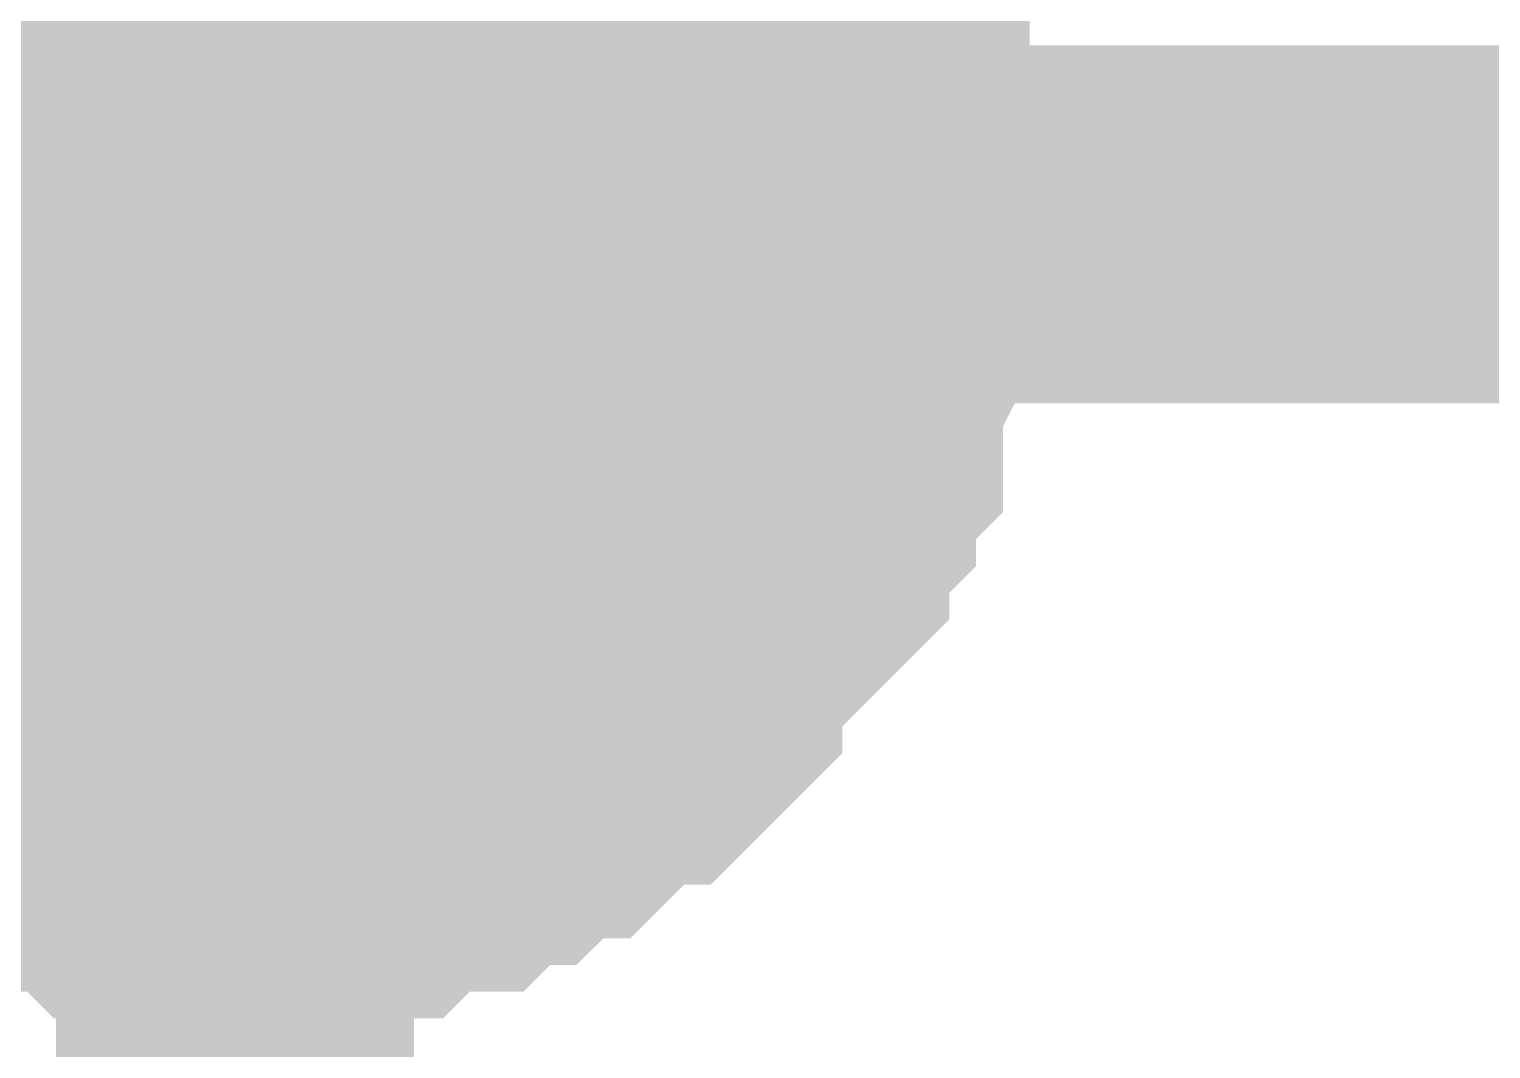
# Model space of a CAD drawing. Header units: inches. Extents: x 0 to 594, y 0 to 420.
# Drawn here: x 482.329 to 483.553, y 134.3 to 135.154 of the extents above; entities that cross this region are included whole.
import ezdxf

# ---------------------------------------------------------------- set-up
doc = ezdxf.new("R2010")
doc.units = ezdxf.units.IN
doc.layers.add('Sheet', color=255, linetype='Continuous')

msp = doc.modelspace()

# ---------------------------------------------------------------- linework, layer by layer
at = {"layer": 'Sheet'}
msp.add_lwpolyline([(482.246, 135, 0.508, 0.508, 1), (482.754, 135, 0.508, 0.508, 1)], format="xyseb", close=True, dxfattribs=at)
for points in [[(482.9274, 135.304, 0.2997, 0.2997, 0), (482.9274, 135.2816, 0.2997, 0.2997, 0), (482.9498, 135.2592, 0.2997, 0.2997, 0), (482.9498, 135.2368, 0.2997, 0.2997, 0), (482.9722, 135.2144, 0.2997, 0.2997, 0), (482.9722, 135.192, 0.2997, 0.2997, 0), (482.9946, 135.1696, 0.2997, 0.2997, 0), (482.9946, 135.1472, 0.2997, 0.2997, 0), (482.9946, 135.1248, 0.2997, 0.2997, 0), (483.017, 135.1024, 0.2997, 0.2997, 0), (483.017, 135.08, 0.2997, 0.2997, 0), (483.017, 135.0352, 0.2997, 0.2997, 0), (483.017, 135.0128, 0.2997, 0.2997, 0), (483.017, 134.9904, 0.2997, 0.2997, 0)], [(482.9274, 135.304, 0.2997, 0.2997, 0), (482.9274, 135.2816, 0.2997, 0.2997, 0), (482.9498, 135.2592, 0.2997, 0.2997, 0), (482.9498, 135.2368, 0.2997, 0.2997, 0), (482.9722, 135.2144, 0.2997, 0.2997, 0), (482.9722, 135.192, 0.2997, 0.2997, 0), (482.9946, 135.1696, 0.2997, 0.2997, 0), (482.9946, 135.1472, 0.2997, 0.2997, 0), (482.9946, 135.1248, 0.2997, 0.2997, 0), (483.017, 135.1024, 0.2997, 0.2997, 0), (483.017, 135.08, 0.2997, 0.2997, 0), (483.017, 135.0352, 0.2997, 0.2997, 0), (483.017, 135.0128, 0.2997, 0.2997, 0), (483.017, 134.9904, 0.2997, 0.2997, 0)], [(482.9274, 135.304, 0.2997, 0.2997, 0), (482.9274, 135.2816, 0.2997, 0.2997, 0), (482.9498, 135.2592, 0.2997, 0.2997, 0), (482.9498, 135.2368, 0.2997, 0.2997, 0), (482.9722, 135.2144, 0.2997, 0.2997, 0), (482.9722, 135.192, 0.2997, 0.2997, 0), (482.9946, 135.1696, 0.2997, 0.2997, 0), (482.9946, 135.1472, 0.2997, 0.2997, 0), (482.9946, 135.1248, 0.2997, 0.2997, 0), (483.017, 135.1024, 0.2997, 0.2997, 0), (483.017, 135.08, 0.2997, 0.2997, 0), (483.017, 135.0352, 0.2997, 0.2997, 0), (483.017, 135.0128, 0.2997, 0.2997, 0), (483.017, 134.9904, 0.2997, 0.2997, 0)], [(482.9274, 135.304, 0.2997, 0.2997, 0), (482.9274, 135.2816, 0.2997, 0.2997, 0), (482.9498, 135.2592, 0.2997, 0.2997, 0), (482.9498, 135.2368, 0.2997, 0.2997, 0), (482.9722, 135.2144, 0.2997, 0.2997, 0), (482.9722, 135.192, 0.2997, 0.2997, 0), (482.9946, 135.1696, 0.2997, 0.2997, 0), (482.9946, 135.1472, 0.2997, 0.2997, 0), (482.9946, 135.1248, 0.2997, 0.2997, 0), (483.017, 135.1024, 0.2997, 0.2997, 0), (483.017, 135.08, 0.2997, 0.2997, 0), (483.017, 135.0352, 0.2997, 0.2997, 0), (483.017, 135.0128, 0.2997, 0.2997, 0), (483.017, 134.9904, 0.2997, 0.2997, 0)], [(482.9274, 135.304, 0.2997, 0.2997, 0), (482.9274, 135.2816, 0.2997, 0.2997, 0), (482.9498, 135.2592, 0.2997, 0.2997, 0), (482.9498, 135.2368, 0.2997, 0.2997, 0), (482.9722, 135.2144, 0.2997, 0.2997, 0), (482.9722, 135.192, 0.2997, 0.2997, 0), (482.9946, 135.1696, 0.2997, 0.2997, 0), (482.9946, 135.1472, 0.2997, 0.2997, 0), (482.9946, 135.1248, 0.2997, 0.2997, 0), (483.017, 135.1024, 0.2997, 0.2997, 0), (483.017, 135.08, 0.2997, 0.2997, 0), (483.017, 135.0352, 0.2997, 0.2997, 0), (483.017, 135.0128, 0.2997, 0.2997, 0), (483.017, 134.9904, 0.2997, 0.2997, 0)], [(482.9722, 135.2144, 0.0991, 0.0991, 0), (482.9722, 135.192, 0.0991, 0.0991, 0), (482.9946, 135.1696, 0.0991, 0.0991, 0), (482.9946, 135.1472, 0.0991, 0.0991, 0), (482.9946, 135.1248, 0.0991, 0.0991, 0), (483.017, 135.1024, 0.0991, 0.0991, 0), (483.017, 135.08, 0.0991, 0.0991, 0), (483.017, 135.0352, 0.0991, 0.0991, 0), (483.017, 135.0128, 0.0991, 0.0991, 0), (483.017, 134.9904, 0.0991, 0.0991, 0)], [(482.9722, 135.2144, 0.0991, 0.0991, 0), (482.9722, 135.192, 0.0991, 0.0991, 0), (482.9946, 135.1696, 0.0991, 0.0991, 0), (482.9946, 135.1472, 0.0991, 0.0991, 0), (482.9946, 135.1248, 0.0991, 0.0991, 0), (483.017, 135.1024, 0.0991, 0.0991, 0), (483.017, 135.08, 0.0991, 0.0991, 0), (483.017, 135.0352, 0.0991, 0.0991, 0), (483.017, 135.0128, 0.0991, 0.0991, 0), (483.017, 134.9904, 0.0991, 0.0991, 0)], [(482.9722, 135.2144, 0.0991, 0.0991, 0), (482.9722, 135.192, 0.0991, 0.0991, 0), (482.9946, 135.1696, 0.0991, 0.0991, 0), (482.9946, 135.1472, 0.0991, 0.0991, 0), (482.9946, 135.1248, 0.0991, 0.0991, 0), (483.017, 135.1024, 0.0991, 0.0991, 0), (483.017, 135.08, 0.0991, 0.0991, 0), (483.017, 135.0352, 0.0991, 0.0991, 0), (483.017, 135.0128, 0.0991, 0.0991, 0), (483.017, 134.9904, 0.0991, 0.0991, 0)], [(482.9722, 135.2144, 0.0991, 0.0991, 0), (482.9722, 135.192, 0.0991, 0.0991, 0), (482.9946, 135.1696, 0.0991, 0.0991, 0), (482.9946, 135.1472, 0.0991, 0.0991, 0), (482.9946, 135.1248, 0.0991, 0.0991, 0), (483.017, 135.1024, 0.0991, 0.0991, 0), (483.017, 135.08, 0.0991, 0.0991, 0), (483.017, 135.0352, 0.0991, 0.0991, 0), (483.017, 135.0128, 0.0991, 0.0991, 0), (483.017, 134.9904, 0.0991, 0.0991, 0)], [(482.9722, 135.2144, 0.0991, 0.0991, 0), (482.9722, 135.192, 0.0991, 0.0991, 0), (482.9946, 135.1696, 0.0991, 0.0991, 0), (482.9946, 135.1472, 0.0991, 0.0991, 0), (482.9946, 135.1248, 0.0991, 0.0991, 0), (483.017, 135.1024, 0.0991, 0.0991, 0), (483.017, 135.08, 0.0991, 0.0991, 0), (483.017, 135.0352, 0.0991, 0.0991, 0), (483.017, 135.0128, 0.0991, 0.0991, 0), (483.017, 134.9904, 0.0991, 0.0991, 0)], [(465.0088, 134.9904, 0.2997, 0.2997, 0), (470.0036, 134.9904, 0.2997, 0.2997, 0), (482.5018, 134.9904, 0.2997, 0.2997, 0), (490.0052, 134.9904, 0.2997, 0.2997, 0)], [(483.017, 134.9904, 0.2997, 0.2997, 0), (483.017, 134.968, 0.2997, 0.2997, 0), (483.017, 134.9456, 0.2997, 0.2997, 0), (483.017, 134.9232, 0.2997, 0.2997, 0), (483.017, 134.9008, 0.2997, 0.2997, 0), (482.9946, 134.856, 0.2997, 0.2997, 0), (482.9946, 134.8336, 0.2997, 0.2997, 0), (482.9946, 134.8112, 0.2997, 0.2997, 0), (482.9722, 134.7888, 0.2997, 0.2997, 0), (482.9722, 134.7664, 0.2997, 0.2997, 0), (482.9498, 134.744, 0.2997, 0.2997, 0), (482.9498, 134.7216, 0.2997, 0.2997, 0), (482.9274, 134.6992, 0.2997, 0.2997, 0), (482.9274, 134.6992, 0.2997, 0.2997, 0), (482.905, 134.6768, 0.2997, 0.2997, 0), (482.8826, 134.6544, 0.2997, 0.2997, 0), (482.8602, 134.632, 0.2997, 0.2997, 0), (482.8602, 134.6096, 0.2997, 0.2997, 0), (482.8378, 134.5872, 0.2997, 0.2997, 0), (482.8154, 134.5872, 0.2997, 0.2997, 0), (482.793, 134.5648, 0.2997, 0.2997, 0), (482.7706, 134.5424, 0.2997, 0.2997, 0), (482.7482, 134.5424, 0.2997, 0.2997, 0), (482.7258, 134.5201, 0.2997, 0.2997, 0), (482.7034, 134.5201, 0.2997, 0.2997, 0), (482.681, 134.4977, 0.2997, 0.2997, 0), (482.6586, 134.4977, 0.2997, 0.2997, 0), (482.6362, 134.4977, 0.2997, 0.2997, 0), (482.6138, 134.4753, 0.2997, 0.2997, 0), (482.5914, 134.4753, 0.2997, 0.2997, 0), (482.5466, 134.4753, 0.2997, 0.2997, 0), (482.5242, 134.4753, 0.2997, 0.2997, 0), (482.5018, 134.4753, 0.2997, 0.2997, 0)], [(482.5018, 130.8916, 0.2997, 0.2997, 0), (482.5018, 134.9904, 0.2997, 0.2997, 0)], [(483.017, 134.9904, 0.2997, 0.2997, 0), (483.017, 134.968, 0.2997, 0.2997, 0), (483.017, 134.9456, 0.2997, 0.2997, 0), (483.017, 134.9232, 0.2997, 0.2997, 0), (483.017, 134.9008, 0.2997, 0.2997, 0), (482.9946, 134.856, 0.2997, 0.2997, 0), (482.9946, 134.8336, 0.2997, 0.2997, 0), (482.9946, 134.8112, 0.2997, 0.2997, 0), (482.9722, 134.7888, 0.2997, 0.2997, 0), (482.9722, 134.7664, 0.2997, 0.2997, 0), (482.9498, 134.744, 0.2997, 0.2997, 0), (482.9498, 134.7216, 0.2997, 0.2997, 0), (482.9274, 134.6992, 0.2997, 0.2997, 0), (482.9274, 134.6992, 0.2997, 0.2997, 0), (482.905, 134.6768, 0.2997, 0.2997, 0), (482.8826, 134.6544, 0.2997, 0.2997, 0), (482.8602, 134.632, 0.2997, 0.2997, 0), (482.8602, 134.6096, 0.2997, 0.2997, 0), (482.8378, 134.5872, 0.2997, 0.2997, 0), (482.8154, 134.5872, 0.2997, 0.2997, 0), (482.793, 134.5648, 0.2997, 0.2997, 0), (482.7706, 134.5424, 0.2997, 0.2997, 0), (482.7482, 134.5424, 0.2997, 0.2997, 0), (482.7258, 134.5201, 0.2997, 0.2997, 0), (482.7034, 134.5201, 0.2997, 0.2997, 0), (482.681, 134.4977, 0.2997, 0.2997, 0), (482.6586, 134.4977, 0.2997, 0.2997, 0), (482.6362, 134.4977, 0.2997, 0.2997, 0), (482.6138, 134.4753, 0.2997, 0.2997, 0), (482.5914, 134.4753, 0.2997, 0.2997, 0), (482.5466, 134.4753, 0.2997, 0.2997, 0), (482.5242, 134.4753, 0.2997, 0.2997, 0), (482.5018, 134.4753, 0.2997, 0.2997, 0)], [(483.017, 134.9904, 0.2997, 0.2997, 0), (483.017, 134.968, 0.2997, 0.2997, 0), (483.017, 134.9456, 0.2997, 0.2997, 0), (483.017, 134.9232, 0.2997, 0.2997, 0), (483.017, 134.9008, 0.2997, 0.2997, 0), (482.9946, 134.856, 0.2997, 0.2997, 0), (482.9946, 134.8336, 0.2997, 0.2997, 0), (482.9946, 134.8112, 0.2997, 0.2997, 0), (482.9722, 134.7888, 0.2997, 0.2997, 0), (482.9722, 134.7664, 0.2997, 0.2997, 0), (482.9498, 134.744, 0.2997, 0.2997, 0), (482.9498, 134.7216, 0.2997, 0.2997, 0), (482.9274, 134.6992, 0.2997, 0.2997, 0), (482.9274, 134.6992, 0.2997, 0.2997, 0), (482.905, 134.6768, 0.2997, 0.2997, 0), (482.8826, 134.6544, 0.2997, 0.2997, 0), (482.8602, 134.632, 0.2997, 0.2997, 0), (482.8602, 134.6096, 0.2997, 0.2997, 0), (482.8378, 134.5872, 0.2997, 0.2997, 0), (482.8154, 134.5872, 0.2997, 0.2997, 0), (482.793, 134.5648, 0.2997, 0.2997, 0), (482.7706, 134.5424, 0.2997, 0.2997, 0), (482.7482, 134.5424, 0.2997, 0.2997, 0), (482.7258, 134.5201, 0.2997, 0.2997, 0), (482.7034, 134.5201, 0.2997, 0.2997, 0), (482.681, 134.4977, 0.2997, 0.2997, 0), (482.6586, 134.4977, 0.2997, 0.2997, 0), (482.6362, 134.4977, 0.2997, 0.2997, 0), (482.6138, 134.4753, 0.2997, 0.2997, 0), (482.5914, 134.4753, 0.2997, 0.2997, 0), (482.5466, 134.4753, 0.2997, 0.2997, 0), (482.5242, 134.4753, 0.2997, 0.2997, 0), (482.5018, 134.4753, 0.2997, 0.2997, 0)], [(483.017, 134.9904, 0.2997, 0.2997, 0), (483.017, 134.968, 0.2997, 0.2997, 0), (483.017, 134.9456, 0.2997, 0.2997, 0), (483.017, 134.9232, 0.2997, 0.2997, 0), (483.017, 134.9008, 0.2997, 0.2997, 0), (482.9946, 134.856, 0.2997, 0.2997, 0), (482.9946, 134.8336, 0.2997, 0.2997, 0), (482.9946, 134.8112, 0.2997, 0.2997, 0), (482.9722, 134.7888, 0.2997, 0.2997, 0), (482.9722, 134.7664, 0.2997, 0.2997, 0), (482.9498, 134.744, 0.2997, 0.2997, 0), (482.9498, 134.7216, 0.2997, 0.2997, 0), (482.9274, 134.6992, 0.2997, 0.2997, 0), (482.9274, 134.6992, 0.2997, 0.2997, 0), (482.905, 134.6768, 0.2997, 0.2997, 0), (482.8826, 134.6544, 0.2997, 0.2997, 0), (482.8602, 134.632, 0.2997, 0.2997, 0), (482.8602, 134.6096, 0.2997, 0.2997, 0), (482.8378, 134.5872, 0.2997, 0.2997, 0), (482.8154, 134.5872, 0.2997, 0.2997, 0), (482.793, 134.5648, 0.2997, 0.2997, 0), (482.7706, 134.5424, 0.2997, 0.2997, 0), (482.7482, 134.5424, 0.2997, 0.2997, 0), (482.7258, 134.5201, 0.2997, 0.2997, 0), (482.7034, 134.5201, 0.2997, 0.2997, 0), (482.681, 134.4977, 0.2997, 0.2997, 0), (482.6586, 134.4977, 0.2997, 0.2997, 0), (482.6362, 134.4977, 0.2997, 0.2997, 0), (482.6138, 134.4753, 0.2997, 0.2997, 0), (482.5914, 134.4753, 0.2997, 0.2997, 0), (482.5466, 134.4753, 0.2997, 0.2997, 0), (482.5242, 134.4753, 0.2997, 0.2997, 0), (482.5018, 134.4753, 0.2997, 0.2997, 0)], [(483.017, 134.9904, 0.2997, 0.2997, 0), (483.017, 134.968, 0.2997, 0.2997, 0), (483.017, 134.9456, 0.2997, 0.2997, 0), (483.017, 134.9232, 0.2997, 0.2997, 0), (483.017, 134.9008, 0.2997, 0.2997, 0), (482.9946, 134.856, 0.2997, 0.2997, 0), (482.9946, 134.8336, 0.2997, 0.2997, 0), (482.9946, 134.8112, 0.2997, 0.2997, 0), (482.9722, 134.7888, 0.2997, 0.2997, 0), (482.9722, 134.7664, 0.2997, 0.2997, 0), (482.9498, 134.744, 0.2997, 0.2997, 0), (482.9498, 134.7216, 0.2997, 0.2997, 0), (482.9274, 134.6992, 0.2997, 0.2997, 0), (482.9274, 134.6992, 0.2997, 0.2997, 0), (482.905, 134.6768, 0.2997, 0.2997, 0), (482.8826, 134.6544, 0.2997, 0.2997, 0), (482.8602, 134.632, 0.2997, 0.2997, 0), (482.8602, 134.6096, 0.2997, 0.2997, 0), (482.8378, 134.5872, 0.2997, 0.2997, 0), (482.8154, 134.5872, 0.2997, 0.2997, 0), (482.793, 134.5648, 0.2997, 0.2997, 0), (482.7706, 134.5424, 0.2997, 0.2997, 0), (482.7482, 134.5424, 0.2997, 0.2997, 0), (482.7258, 134.5201, 0.2997, 0.2997, 0), (482.7034, 134.5201, 0.2997, 0.2997, 0), (482.681, 134.4977, 0.2997, 0.2997, 0), (482.6586, 134.4977, 0.2997, 0.2997, 0), (482.6362, 134.4977, 0.2997, 0.2997, 0), (482.6138, 134.4753, 0.2997, 0.2997, 0), (482.5914, 134.4753, 0.2997, 0.2997, 0), (482.5466, 134.4753, 0.2997, 0.2997, 0), (482.5242, 134.4753, 0.2997, 0.2997, 0), (482.5018, 134.4753, 0.2997, 0.2997, 0)], [(483.017, 134.9904, 0.2997, 0.2997, 0), (483.017, 134.9904, 0.2997, 0.2997, 0), (483.017, 134.9904, 0.2997, 0.2997, 0), (483.017, 134.9904, 0.2997, 0.2997, 0), (483.017, 134.9904, 0.2997, 0.2997, 0), (483.017, 134.9904, 0.2997, 0.2997, 0), (483.017, 134.9904, 0.2997, 0.2997, 0), (483.017, 134.9904, 0.2997, 0.2997, 0), (483.017, 134.9904, 0.2997, 0.2997, 0), (483.017, 134.9904, 0.2997, 0.2997, 0), (483.017, 134.9904, 0.2997, 0.2997, 0), (483.017, 134.9904, 0.2997, 0.2997, 0), (483.017, 134.9904, 0.2997, 0.2997, 0), (483.017, 134.9904, 0.2997, 0.2997, 0), (483.017, 134.9904, 0.2997, 0.2997, 0), (483.017, 134.9904, 0.2997, 0.2997, 0), (483.017, 134.9904, 0.2997, 0.2997, 0), (483.017, 134.9904, 0.2997, 0.2997, 0), (483.017, 134.9904, 0.2997, 0.2997, 0), (483.017, 134.9904, 0.2997, 0.2997, 0), (483.017, 134.9904, 0.2997, 0.2997, 0), (483.017, 134.9904, 0.2997, 0.2997, 0), (483.017, 134.9904, 0.2997, 0.2997, 0), (483.017, 134.9904, 0.2997, 0.2997, 0), (483.017, 134.9904, 0.2997, 0.2997, 0), (483.017, 134.9904, 0.2997, 0.2997, 0), (483.017, 134.9904, 0.2997, 0.2997, 0), (483.017, 134.9904, 0.2997, 0.2997, 0), (483.017, 134.9904, 0.2997, 0.2997, 0), (483.017, 134.9904, 0.2997, 0.2997, 0), (483.017, 134.9904, 0.2997, 0.2997, 0), (483.017, 134.9904, 0.2997, 0.2997, 0), (483.017, 134.9904, 0.2997, 0.2997, 0)], [(483.017, 134.9904, 0.2997, 0.2997, 0), (483.017, 134.9904, 0.2997, 0.2997, 0)], [(483.017, 134.9904, 0.2997, 0.2997, 0), (483.017, 134.9904, 0.2997, 0.2997, 0), (483.017, 134.9904, 0.2997, 0.2997, 0), (483.017, 134.9904, 0.2997, 0.2997, 0), (483.017, 134.9904, 0.2997, 0.2997, 0), (483.017, 134.9904, 0.2997, 0.2997, 0), (483.017, 134.9904, 0.2997, 0.2997, 0), (483.017, 134.9904, 0.2997, 0.2997, 0), (483.017, 134.9904, 0.2997, 0.2997, 0), (483.017, 134.9904, 0.2997, 0.2997, 0), (483.017, 134.9904, 0.2997, 0.2997, 0), (483.017, 134.9904, 0.2997, 0.2997, 0), (483.017, 134.9904, 0.2997, 0.2997, 0), (483.017, 134.9904, 0.2997, 0.2997, 0), (483.017, 134.9904, 0.2997, 0.2997, 0), (483.017, 134.9904, 0.2997, 0.2997, 0), (483.017, 134.9904, 0.2997, 0.2997, 0), (483.017, 134.9904, 0.2997, 0.2997, 0), (483.017, 134.9904, 0.2997, 0.2997, 0), (483.017, 134.9904, 0.2997, 0.2997, 0), (483.017, 134.9904, 0.2997, 0.2997, 0), (483.017, 134.9904, 0.2997, 0.2997, 0), (483.017, 134.9904, 0.2997, 0.2997, 0), (483.017, 134.9904, 0.2997, 0.2997, 0), (483.017, 134.9904, 0.2997, 0.2997, 0), (483.017, 134.9904, 0.2997, 0.2997, 0), (483.017, 134.9904, 0.2997, 0.2997, 0), (483.017, 134.9904, 0.2997, 0.2997, 0), (483.017, 134.9904, 0.2997, 0.2997, 0), (483.017, 134.9904, 0.2997, 0.2997, 0), (483.017, 134.9904, 0.2997, 0.2997, 0), (483.017, 134.9904, 0.2997, 0.2997, 0), (483.017, 134.9904, 0.2997, 0.2997, 0)], [(483.017, 134.9904, 0.2997, 0.2997, 0), (483.017, 134.9904, 0.2997, 0.2997, 0)], [(483.017, 134.9904, 0.2997, 0.2997, 0), (483.017, 134.9904, 0.2997, 0.2997, 0), (483.017, 134.9904, 0.2997, 0.2997, 0), (483.017, 134.9904, 0.2997, 0.2997, 0), (483.017, 134.9904, 0.2997, 0.2997, 0), (483.017, 134.9904, 0.2997, 0.2997, 0), (483.017, 134.9904, 0.2997, 0.2997, 0), (483.017, 134.9904, 0.2997, 0.2997, 0), (483.017, 134.9904, 0.2997, 0.2997, 0), (483.017, 134.9904, 0.2997, 0.2997, 0), (483.017, 134.9904, 0.2997, 0.2997, 0), (483.017, 134.9904, 0.2997, 0.2997, 0), (483.017, 134.9904, 0.2997, 0.2997, 0), (483.017, 134.9904, 0.2997, 0.2997, 0), (483.017, 134.9904, 0.2997, 0.2997, 0), (483.017, 134.9904, 0.2997, 0.2997, 0), (483.017, 134.9904, 0.2997, 0.2997, 0), (483.017, 134.9904, 0.2997, 0.2997, 0), (483.017, 134.9904, 0.2997, 0.2997, 0), (483.017, 134.9904, 0.2997, 0.2997, 0), (483.017, 134.9904, 0.2997, 0.2997, 0), (483.017, 134.9904, 0.2997, 0.2997, 0), (483.017, 134.9904, 0.2997, 0.2997, 0), (483.017, 134.9904, 0.2997, 0.2997, 0), (483.017, 134.9904, 0.2997, 0.2997, 0), (483.017, 134.9904, 0.2997, 0.2997, 0), (483.017, 134.9904, 0.2997, 0.2997, 0), (483.017, 134.9904, 0.2997, 0.2997, 0), (483.017, 134.9904, 0.2997, 0.2997, 0), (483.017, 134.9904, 0.2997, 0.2997, 0), (483.017, 134.9904, 0.2997, 0.2997, 0), (483.017, 134.9904, 0.2997, 0.2997, 0), (483.017, 134.9904, 0.2997, 0.2997, 0)], [(483.017, 134.9904, 0.2997, 0.2997, 0), (483.017, 134.9904, 0.2997, 0.2997, 0)], [(483.017, 134.9904, 0.2997, 0.2997, 0), (483.017, 134.9904, 0.2997, 0.2997, 0), (483.017, 134.9904, 0.2997, 0.2997, 0), (483.017, 134.9904, 0.2997, 0.2997, 0), (483.017, 134.9904, 0.2997, 0.2997, 0), (483.017, 134.9904, 0.2997, 0.2997, 0), (483.017, 134.9904, 0.2997, 0.2997, 0), (483.017, 134.9904, 0.2997, 0.2997, 0), (483.017, 134.9904, 0.2997, 0.2997, 0), (483.017, 134.9904, 0.2997, 0.2997, 0), (483.017, 134.9904, 0.2997, 0.2997, 0), (483.017, 134.9904, 0.2997, 0.2997, 0), (483.017, 134.9904, 0.2997, 0.2997, 0), (483.017, 134.9904, 0.2997, 0.2997, 0), (483.017, 134.9904, 0.2997, 0.2997, 0), (483.017, 134.9904, 0.2997, 0.2997, 0), (483.017, 134.9904, 0.2997, 0.2997, 0), (483.017, 134.9904, 0.2997, 0.2997, 0), (483.017, 134.9904, 0.2997, 0.2997, 0), (483.017, 134.9904, 0.2997, 0.2997, 0), (483.017, 134.9904, 0.2997, 0.2997, 0), (483.017, 134.9904, 0.2997, 0.2997, 0), (483.017, 134.9904, 0.2997, 0.2997, 0), (483.017, 134.9904, 0.2997, 0.2997, 0), (483.017, 134.9904, 0.2997, 0.2997, 0), (483.017, 134.9904, 0.2997, 0.2997, 0), (483.017, 134.9904, 0.2997, 0.2997, 0), (483.017, 134.9904, 0.2997, 0.2997, 0), (483.017, 134.9904, 0.2997, 0.2997, 0), (483.017, 134.9904, 0.2997, 0.2997, 0), (483.017, 134.9904, 0.2997, 0.2997, 0), (483.017, 134.9904, 0.2997, 0.2997, 0), (483.017, 134.9904, 0.2997, 0.2997, 0)], [(483.017, 134.9904, 0.2997, 0.2997, 0), (483.017, 134.9904, 0.2997, 0.2997, 0)], [(483.017, 134.9904, 0.2997, 0.2997, 0), (483.017, 134.9904, 0.2997, 0.2997, 0), (483.017, 134.9904, 0.2997, 0.2997, 0), (483.017, 134.9904, 0.2997, 0.2997, 0), (483.017, 134.9904, 0.2997, 0.2997, 0), (483.017, 134.9904, 0.2997, 0.2997, 0), (483.017, 134.9904, 0.2997, 0.2997, 0), (483.017, 134.9904, 0.2997, 0.2997, 0), (483.017, 134.9904, 0.2997, 0.2997, 0), (483.017, 134.9904, 0.2997, 0.2997, 0), (483.017, 134.9904, 0.2997, 0.2997, 0), (483.017, 134.9904, 0.2997, 0.2997, 0), (483.017, 134.9904, 0.2997, 0.2997, 0), (483.017, 134.9904, 0.2997, 0.2997, 0), (483.017, 134.9904, 0.2997, 0.2997, 0), (483.017, 134.9904, 0.2997, 0.2997, 0), (483.017, 134.9904, 0.2997, 0.2997, 0), (483.017, 134.9904, 0.2997, 0.2997, 0), (483.017, 134.9904, 0.2997, 0.2997, 0), (483.017, 134.9904, 0.2997, 0.2997, 0), (483.017, 134.9904, 0.2997, 0.2997, 0), (483.017, 134.9904, 0.2997, 0.2997, 0), (483.017, 134.9904, 0.2997, 0.2997, 0), (483.017, 134.9904, 0.2997, 0.2997, 0), (483.017, 134.9904, 0.2997, 0.2997, 0), (483.017, 134.9904, 0.2997, 0.2997, 0), (483.017, 134.9904, 0.2997, 0.2997, 0), (483.017, 134.9904, 0.2997, 0.2997, 0), (483.017, 134.9904, 0.2997, 0.2997, 0), (483.017, 134.9904, 0.2997, 0.2997, 0), (483.017, 134.9904, 0.2997, 0.2997, 0), (483.017, 134.9904, 0.2997, 0.2997, 0), (483.017, 134.9904, 0.2997, 0.2997, 0)], [(483.017, 134.9904, 0.2997, 0.2997, 0), (483.017, 134.9904, 0.2997, 0.2997, 0)], [(483.017, 134.9904, 0.0991, 0.0991, 0), (483.017, 134.968, 0.0991, 0.0991, 0), (483.017, 134.9456, 0.0991, 0.0991, 0), (483.017, 134.9232, 0.0991, 0.0991, 0), (483.017, 134.9008, 0.0991, 0.0991, 0), (482.9946, 134.856, 0.0991, 0.0991, 0), (482.9946, 134.8336, 0.0991, 0.0991, 0), (482.9946, 134.8112, 0.0991, 0.0991, 0), (482.9722, 134.7888, 0.0991, 0.0991, 0), (482.9722, 134.7664, 0.0991, 0.0991, 0), (482.9498, 134.744, 0.0991, 0.0991, 0), (482.9498, 134.7216, 0.0991, 0.0991, 0), (482.9274, 134.6992, 0.0991, 0.0991, 0), (482.9274, 134.6992, 0.0991, 0.0991, 0), (482.905, 134.6768, 0.0991, 0.0991, 0), (482.8826, 134.6544, 0.0991, 0.0991, 0), (482.8602, 134.632, 0.0991, 0.0991, 0), (482.8602, 134.6096, 0.0991, 0.0991, 0), (482.8378, 134.5872, 0.0991, 0.0991, 0), (482.8154, 134.5872, 0.0991, 0.0991, 0), (482.793, 134.5648, 0.0991, 0.0991, 0), (482.7706, 134.5424, 0.0991, 0.0991, 0), (482.7482, 134.5424, 0.0991, 0.0991, 0), (482.7258, 134.5201, 0.0991, 0.0991, 0), (482.7034, 134.5201, 0.0991, 0.0991, 0), (482.681, 134.4977, 0.0991, 0.0991, 0), (482.6586, 134.4977, 0.0991, 0.0991, 0), (482.6362, 134.4977, 0.0991, 0.0991, 0), (482.6138, 134.4753, 0.0991, 0.0991, 0), (482.5914, 134.4753, 0.0991, 0.0991, 0), (482.5466, 134.4753, 0.0991, 0.0991, 0), (482.5242, 134.4753, 0.0991, 0.0991, 0), (482.5018, 134.4753, 0.0991, 0.0991, 0)], [(483.017, 134.9904, 0.0991, 0.0991, 0), (483.017, 134.968, 0.0991, 0.0991, 0), (483.017, 134.9456, 0.0991, 0.0991, 0), (483.017, 134.9232, 0.0991, 0.0991, 0), (483.017, 134.9008, 0.0991, 0.0991, 0), (482.9946, 134.856, 0.0991, 0.0991, 0), (482.9946, 134.8336, 0.0991, 0.0991, 0), (482.9946, 134.8112, 0.0991, 0.0991, 0), (482.9722, 134.7888, 0.0991, 0.0991, 0), (482.9722, 134.7664, 0.0991, 0.0991, 0), (482.9498, 134.744, 0.0991, 0.0991, 0), (482.9498, 134.7216, 0.0991, 0.0991, 0), (482.9274, 134.6992, 0.0991, 0.0991, 0), (482.9274, 134.6992, 0.0991, 0.0991, 0), (482.905, 134.6768, 0.0991, 0.0991, 0), (482.8826, 134.6544, 0.0991, 0.0991, 0), (482.8602, 134.632, 0.0991, 0.0991, 0), (482.8602, 134.6096, 0.0991, 0.0991, 0), (482.8378, 134.5872, 0.0991, 0.0991, 0), (482.8154, 134.5872, 0.0991, 0.0991, 0), (482.793, 134.5648, 0.0991, 0.0991, 0), (482.7706, 134.5424, 0.0991, 0.0991, 0), (482.7482, 134.5424, 0.0991, 0.0991, 0), (482.7258, 134.5201, 0.0991, 0.0991, 0), (482.7034, 134.5201, 0.0991, 0.0991, 0), (482.681, 134.4977, 0.0991, 0.0991, 0), (482.6586, 134.4977, 0.0991, 0.0991, 0), (482.6362, 134.4977, 0.0991, 0.0991, 0), (482.6138, 134.4753, 0.0991, 0.0991, 0), (482.5914, 134.4753, 0.0991, 0.0991, 0), (482.5466, 134.4753, 0.0991, 0.0991, 0), (482.5242, 134.4753, 0.0991, 0.0991, 0), (482.5018, 134.4753, 0.0991, 0.0991, 0)], [(483.017, 134.9904, 0.0991, 0.0991, 0), (483.017, 134.968, 0.0991, 0.0991, 0), (483.017, 134.9456, 0.0991, 0.0991, 0), (483.017, 134.9232, 0.0991, 0.0991, 0), (483.017, 134.9008, 0.0991, 0.0991, 0), (482.9946, 134.856, 0.0991, 0.0991, 0), (482.9946, 134.8336, 0.0991, 0.0991, 0), (482.9946, 134.8112, 0.0991, 0.0991, 0), (482.9722, 134.7888, 0.0991, 0.0991, 0), (482.9722, 134.7664, 0.0991, 0.0991, 0), (482.9498, 134.744, 0.0991, 0.0991, 0), (482.9498, 134.7216, 0.0991, 0.0991, 0), (482.9274, 134.6992, 0.0991, 0.0991, 0), (482.9274, 134.6992, 0.0991, 0.0991, 0), (482.905, 134.6768, 0.0991, 0.0991, 0), (482.8826, 134.6544, 0.0991, 0.0991, 0), (482.8602, 134.632, 0.0991, 0.0991, 0), (482.8602, 134.6096, 0.0991, 0.0991, 0), (482.8378, 134.5872, 0.0991, 0.0991, 0), (482.8154, 134.5872, 0.0991, 0.0991, 0), (482.793, 134.5648, 0.0991, 0.0991, 0), (482.7706, 134.5424, 0.0991, 0.0991, 0), (482.7482, 134.5424, 0.0991, 0.0991, 0), (482.7258, 134.5201, 0.0991, 0.0991, 0), (482.7034, 134.5201, 0.0991, 0.0991, 0), (482.681, 134.4977, 0.0991, 0.0991, 0), (482.6586, 134.4977, 0.0991, 0.0991, 0), (482.6362, 134.4977, 0.0991, 0.0991, 0), (482.6138, 134.4753, 0.0991, 0.0991, 0), (482.5914, 134.4753, 0.0991, 0.0991, 0), (482.5466, 134.4753, 0.0991, 0.0991, 0), (482.5242, 134.4753, 0.0991, 0.0991, 0), (482.5018, 134.4753, 0.0991, 0.0991, 0)], [(483.017, 134.9904, 0.0991, 0.0991, 0), (483.017, 134.968, 0.0991, 0.0991, 0), (483.017, 134.9456, 0.0991, 0.0991, 0), (483.017, 134.9232, 0.0991, 0.0991, 0), (483.017, 134.9008, 0.0991, 0.0991, 0), (482.9946, 134.856, 0.0991, 0.0991, 0), (482.9946, 134.8336, 0.0991, 0.0991, 0), (482.9946, 134.8112, 0.0991, 0.0991, 0), (482.9722, 134.7888, 0.0991, 0.0991, 0), (482.9722, 134.7664, 0.0991, 0.0991, 0), (482.9498, 134.744, 0.0991, 0.0991, 0), (482.9498, 134.7216, 0.0991, 0.0991, 0), (482.9274, 134.6992, 0.0991, 0.0991, 0), (482.9274, 134.6992, 0.0991, 0.0991, 0), (482.905, 134.6768, 0.0991, 0.0991, 0), (482.8826, 134.6544, 0.0991, 0.0991, 0), (482.8602, 134.632, 0.0991, 0.0991, 0), (482.8602, 134.6096, 0.0991, 0.0991, 0), (482.8378, 134.5872, 0.0991, 0.0991, 0), (482.8154, 134.5872, 0.0991, 0.0991, 0), (482.793, 134.5648, 0.0991, 0.0991, 0), (482.7706, 134.5424, 0.0991, 0.0991, 0), (482.7482, 134.5424, 0.0991, 0.0991, 0), (482.7258, 134.5201, 0.0991, 0.0991, 0), (482.7034, 134.5201, 0.0991, 0.0991, 0), (482.681, 134.4977, 0.0991, 0.0991, 0), (482.6586, 134.4977, 0.0991, 0.0991, 0), (482.6362, 134.4977, 0.0991, 0.0991, 0), (482.6138, 134.4753, 0.0991, 0.0991, 0), (482.5914, 134.4753, 0.0991, 0.0991, 0), (482.5466, 134.4753, 0.0991, 0.0991, 0), (482.5242, 134.4753, 0.0991, 0.0991, 0), (482.5018, 134.4753, 0.0991, 0.0991, 0)], [(483.017, 134.9904, 0.0991, 0.0991, 0), (483.017, 134.968, 0.0991, 0.0991, 0), (483.017, 134.9456, 0.0991, 0.0991, 0), (483.017, 134.9232, 0.0991, 0.0991, 0), (483.017, 134.9008, 0.0991, 0.0991, 0), (482.9946, 134.856, 0.0991, 0.0991, 0), (482.9946, 134.8336, 0.0991, 0.0991, 0), (482.9946, 134.8112, 0.0991, 0.0991, 0), (482.9722, 134.7888, 0.0991, 0.0991, 0), (482.9722, 134.7664, 0.0991, 0.0991, 0), (482.9498, 134.744, 0.0991, 0.0991, 0), (482.9498, 134.7216, 0.0991, 0.0991, 0), (482.9274, 134.6992, 0.0991, 0.0991, 0), (482.9274, 134.6992, 0.0991, 0.0991, 0), (482.905, 134.6768, 0.0991, 0.0991, 0), (482.8826, 134.6544, 0.0991, 0.0991, 0), (482.8602, 134.632, 0.0991, 0.0991, 0), (482.8602, 134.6096, 0.0991, 0.0991, 0), (482.8378, 134.5872, 0.0991, 0.0991, 0), (482.8154, 134.5872, 0.0991, 0.0991, 0), (482.793, 134.5648, 0.0991, 0.0991, 0), (482.7706, 134.5424, 0.0991, 0.0991, 0), (482.7482, 134.5424, 0.0991, 0.0991, 0), (482.7258, 134.5201, 0.0991, 0.0991, 0), (482.7034, 134.5201, 0.0991, 0.0991, 0), (482.681, 134.4977, 0.0991, 0.0991, 0), (482.6586, 134.4977, 0.0991, 0.0991, 0), (482.6362, 134.4977, 0.0991, 0.0991, 0), (482.6138, 134.4753, 0.0991, 0.0991, 0), (482.5914, 134.4753, 0.0991, 0.0991, 0), (482.5466, 134.4753, 0.0991, 0.0991, 0), (482.5242, 134.4753, 0.0991, 0.0991, 0), (482.5018, 134.4753, 0.0991, 0.0991, 0)], [(483.017, 134.9904, 0.0991, 0.0991, 0), (483.017, 134.9904, 0.0991, 0.0991, 0), (483.017, 134.9904, 0.0991, 0.0991, 0), (483.017, 134.9904, 0.0991, 0.0991, 0), (483.017, 134.9904, 0.0991, 0.0991, 0), (483.017, 134.9904, 0.0991, 0.0991, 0), (483.017, 134.9904, 0.0991, 0.0991, 0), (483.017, 134.9904, 0.0991, 0.0991, 0), (483.017, 134.9904, 0.0991, 0.0991, 0), (483.017, 134.9904, 0.0991, 0.0991, 0), (483.017, 134.9904, 0.0991, 0.0991, 0), (483.017, 134.9904, 0.0991, 0.0991, 0), (483.017, 134.9904, 0.0991, 0.0991, 0), (483.017, 134.9904, 0.0991, 0.0991, 0), (483.017, 134.9904, 0.0991, 0.0991, 0), (483.017, 134.9904, 0.0991, 0.0991, 0), (483.017, 134.9904, 0.0991, 0.0991, 0), (483.017, 134.9904, 0.0991, 0.0991, 0), (483.017, 134.9904, 0.0991, 0.0991, 0), (483.017, 134.9904, 0.0991, 0.0991, 0), (483.017, 134.9904, 0.0991, 0.0991, 0), (483.017, 134.9904, 0.0991, 0.0991, 0), (483.017, 134.9904, 0.0991, 0.0991, 0), (483.017, 134.9904, 0.0991, 0.0991, 0), (483.017, 134.9904, 0.0991, 0.0991, 0), (483.017, 134.9904, 0.0991, 0.0991, 0), (483.017, 134.9904, 0.0991, 0.0991, 0), (483.017, 134.9904, 0.0991, 0.0991, 0), (483.017, 134.9904, 0.0991, 0.0991, 0), (483.017, 134.9904, 0.0991, 0.0991, 0), (483.017, 134.9904, 0.0991, 0.0991, 0), (483.017, 134.9904, 0.0991, 0.0991, 0), (483.017, 134.9904, 0.0991, 0.0991, 0)], [(483.017, 134.9904, 0.0991, 0.0991, 0), (483.017, 134.9904, 0.0991, 0.0991, 0)], [(483.017, 134.9904, 0.0991, 0.0991, 0), (483.017, 134.9904, 0.0991, 0.0991, 0), (483.017, 134.9904, 0.0991, 0.0991, 0), (483.017, 134.9904, 0.0991, 0.0991, 0), (483.017, 134.9904, 0.0991, 0.0991, 0), (483.017, 134.9904, 0.0991, 0.0991, 0), (483.017, 134.9904, 0.0991, 0.0991, 0), (483.017, 134.9904, 0.0991, 0.0991, 0), (483.017, 134.9904, 0.0991, 0.0991, 0), (483.017, 134.9904, 0.0991, 0.0991, 0), (483.017, 134.9904, 0.0991, 0.0991, 0), (483.017, 134.9904, 0.0991, 0.0991, 0), (483.017, 134.9904, 0.0991, 0.0991, 0), (483.017, 134.9904, 0.0991, 0.0991, 0), (483.017, 134.9904, 0.0991, 0.0991, 0), (483.017, 134.9904, 0.0991, 0.0991, 0), (483.017, 134.9904, 0.0991, 0.0991, 0), (483.017, 134.9904, 0.0991, 0.0991, 0), (483.017, 134.9904, 0.0991, 0.0991, 0), (483.017, 134.9904, 0.0991, 0.0991, 0), (483.017, 134.9904, 0.0991, 0.0991, 0), (483.017, 134.9904, 0.0991, 0.0991, 0), (483.017, 134.9904, 0.0991, 0.0991, 0), (483.017, 134.9904, 0.0991, 0.0991, 0), (483.017, 134.9904, 0.0991, 0.0991, 0), (483.017, 134.9904, 0.0991, 0.0991, 0), (483.017, 134.9904, 0.0991, 0.0991, 0), (483.017, 134.9904, 0.0991, 0.0991, 0), (483.017, 134.9904, 0.0991, 0.0991, 0), (483.017, 134.9904, 0.0991, 0.0991, 0), (483.017, 134.9904, 0.0991, 0.0991, 0), (483.017, 134.9904, 0.0991, 0.0991, 0), (483.017, 134.9904, 0.0991, 0.0991, 0)], [(483.017, 134.9904, 0.0991, 0.0991, 0), (483.017, 134.9904, 0.0991, 0.0991, 0)], [(483.017, 134.9904, 0.0991, 0.0991, 0), (483.017, 134.9904, 0.0991, 0.0991, 0), (483.017, 134.9904, 0.0991, 0.0991, 0), (483.017, 134.9904, 0.0991, 0.0991, 0), (483.017, 134.9904, 0.0991, 0.0991, 0), (483.017, 134.9904, 0.0991, 0.0991, 0), (483.017, 134.9904, 0.0991, 0.0991, 0), (483.017, 134.9904, 0.0991, 0.0991, 0), (483.017, 134.9904, 0.0991, 0.0991, 0), (483.017, 134.9904, 0.0991, 0.0991, 0), (483.017, 134.9904, 0.0991, 0.0991, 0), (483.017, 134.9904, 0.0991, 0.0991, 0), (483.017, 134.9904, 0.0991, 0.0991, 0), (483.017, 134.9904, 0.0991, 0.0991, 0), (483.017, 134.9904, 0.0991, 0.0991, 0), (483.017, 134.9904, 0.0991, 0.0991, 0), (483.017, 134.9904, 0.0991, 0.0991, 0), (483.017, 134.9904, 0.0991, 0.0991, 0), (483.017, 134.9904, 0.0991, 0.0991, 0), (483.017, 134.9904, 0.0991, 0.0991, 0), (483.017, 134.9904, 0.0991, 0.0991, 0), (483.017, 134.9904, 0.0991, 0.0991, 0), (483.017, 134.9904, 0.0991, 0.0991, 0), (483.017, 134.9904, 0.0991, 0.0991, 0), (483.017, 134.9904, 0.0991, 0.0991, 0), (483.017, 134.9904, 0.0991, 0.0991, 0), (483.017, 134.9904, 0.0991, 0.0991, 0), (483.017, 134.9904, 0.0991, 0.0991, 0), (483.017, 134.9904, 0.0991, 0.0991, 0), (483.017, 134.9904, 0.0991, 0.0991, 0), (483.017, 134.9904, 0.0991, 0.0991, 0), (483.017, 134.9904, 0.0991, 0.0991, 0), (483.017, 134.9904, 0.0991, 0.0991, 0)], [(483.017, 134.9904, 0.0991, 0.0991, 0), (483.017, 134.9904, 0.0991, 0.0991, 0)], [(483.017, 134.9904, 0.0991, 0.0991, 0), (483.017, 134.9904, 0.0991, 0.0991, 0), (483.017, 134.9904, 0.0991, 0.0991, 0), (483.017, 134.9904, 0.0991, 0.0991, 0), (483.017, 134.9904, 0.0991, 0.0991, 0), (483.017, 134.9904, 0.0991, 0.0991, 0), (483.017, 134.9904, 0.0991, 0.0991, 0), (483.017, 134.9904, 0.0991, 0.0991, 0), (483.017, 134.9904, 0.0991, 0.0991, 0), (483.017, 134.9904, 0.0991, 0.0991, 0), (483.017, 134.9904, 0.0991, 0.0991, 0), (483.017, 134.9904, 0.0991, 0.0991, 0), (483.017, 134.9904, 0.0991, 0.0991, 0), (483.017, 134.9904, 0.0991, 0.0991, 0), (483.017, 134.9904, 0.0991, 0.0991, 0), (483.017, 134.9904, 0.0991, 0.0991, 0), (483.017, 134.9904, 0.0991, 0.0991, 0), (483.017, 134.9904, 0.0991, 0.0991, 0), (483.017, 134.9904, 0.0991, 0.0991, 0), (483.017, 134.9904, 0.0991, 0.0991, 0), (483.017, 134.9904, 0.0991, 0.0991, 0), (483.017, 134.9904, 0.0991, 0.0991, 0), (483.017, 134.9904, 0.0991, 0.0991, 0), (483.017, 134.9904, 0.0991, 0.0991, 0), (483.017, 134.9904, 0.0991, 0.0991, 0), (483.017, 134.9904, 0.0991, 0.0991, 0), (483.017, 134.9904, 0.0991, 0.0991, 0), (483.017, 134.9904, 0.0991, 0.0991, 0), (483.017, 134.9904, 0.0991, 0.0991, 0), (483.017, 134.9904, 0.0991, 0.0991, 0), (483.017, 134.9904, 0.0991, 0.0991, 0), (483.017, 134.9904, 0.0991, 0.0991, 0), (483.017, 134.9904, 0.0991, 0.0991, 0)], [(483.017, 134.9904, 0.0991, 0.0991, 0), (483.017, 134.9904, 0.0991, 0.0991, 0)], [(483.017, 134.9904, 0.0991, 0.0991, 0), (483.017, 134.9904, 0.0991, 0.0991, 0), (483.017, 134.9904, 0.0991, 0.0991, 0), (483.017, 134.9904, 0.0991, 0.0991, 0), (483.017, 134.9904, 0.0991, 0.0991, 0), (483.017, 134.9904, 0.0991, 0.0991, 0), (483.017, 134.9904, 0.0991, 0.0991, 0), (483.017, 134.9904, 0.0991, 0.0991, 0), (483.017, 134.9904, 0.0991, 0.0991, 0), (483.017, 134.9904, 0.0991, 0.0991, 0), (483.017, 134.9904, 0.0991, 0.0991, 0), (483.017, 134.9904, 0.0991, 0.0991, 0), (483.017, 134.9904, 0.0991, 0.0991, 0), (483.017, 134.9904, 0.0991, 0.0991, 0), (483.017, 134.9904, 0.0991, 0.0991, 0), (483.017, 134.9904, 0.0991, 0.0991, 0), (483.017, 134.9904, 0.0991, 0.0991, 0), (483.017, 134.9904, 0.0991, 0.0991, 0), (483.017, 134.9904, 0.0991, 0.0991, 0), (483.017, 134.9904, 0.0991, 0.0991, 0), (483.017, 134.9904, 0.0991, 0.0991, 0), (483.017, 134.9904, 0.0991, 0.0991, 0), (483.017, 134.9904, 0.0991, 0.0991, 0), (483.017, 134.9904, 0.0991, 0.0991, 0), (483.017, 134.9904, 0.0991, 0.0991, 0), (483.017, 134.9904, 0.0991, 0.0991, 0), (483.017, 134.9904, 0.0991, 0.0991, 0), (483.017, 134.9904, 0.0991, 0.0991, 0), (483.017, 134.9904, 0.0991, 0.0991, 0), (483.017, 134.9904, 0.0991, 0.0991, 0), (483.017, 134.9904, 0.0991, 0.0991, 0), (483.017, 134.9904, 0.0991, 0.0991, 0), (483.017, 134.9904, 0.0991, 0.0991, 0)], [(483.017, 134.9904, 0.0991, 0.0991, 0), (483.017, 134.9904, 0.0991, 0.0991, 0)], [(482.5018, 134.4753, 0.2997, 0.2997, 0), (482.4794, 134.4753, 0.2997, 0.2997, 0), (482.457, 134.4753, 0.2997, 0.2997, 0), (482.4346, 134.4753, 0.2997, 0.2997, 0), (482.4122, 134.4753, 0.2997, 0.2997, 0), (482.3898, 134.4977, 0.2997, 0.2997, 0), (482.3674, 134.4977, 0.2997, 0.2997, 0), (482.3226, 134.4977, 0.2997, 0.2997, 0), (482.3226, 134.5201, 0.2997, 0.2997, 0), (482.3002, 134.5201, 0.2997, 0.2997, 0), (482.2778, 134.5424, 0.2997, 0.2997, 0), (482.2554, 134.5424, 0.2997, 0.2997, 0), (482.233, 134.5648, 0.2997, 0.2997, 0), (482.2106, 134.5872, 0.2997, 0.2997, 0), (482.1882, 134.5872, 0.2997, 0.2997, 0), (482.1658, 134.6096, 0.2997, 0.2997, 0)], [(482.5018, 134.4753, 0.2997, 0.2997, 0), (482.4794, 134.4753, 0.2997, 0.2997, 0), (482.457, 134.4753, 0.2997, 0.2997, 0), (482.4346, 134.4753, 0.2997, 0.2997, 0), (482.4122, 134.4753, 0.2997, 0.2997, 0), (482.3898, 134.4977, 0.2997, 0.2997, 0), (482.3674, 134.4977, 0.2997, 0.2997, 0), (482.3226, 134.4977, 0.2997, 0.2997, 0), (482.3226, 134.5201, 0.2997, 0.2997, 0), (482.3002, 134.5201, 0.2997, 0.2997, 0), (482.2778, 134.5424, 0.2997, 0.2997, 0), (482.2554, 134.5424, 0.2997, 0.2997, 0), (482.233, 134.5648, 0.2997, 0.2997, 0), (482.2106, 134.5872, 0.2997, 0.2997, 0), (482.1882, 134.5872, 0.2997, 0.2997, 0), (482.1658, 134.6096, 0.2997, 0.2997, 0)], [(482.5018, 134.4753, 0.2997, 0.2997, 0), (482.4794, 134.4753, 0.2997, 0.2997, 0), (482.457, 134.4753, 0.2997, 0.2997, 0), (482.4346, 134.4753, 0.2997, 0.2997, 0), (482.4122, 134.4753, 0.2997, 0.2997, 0), (482.3898, 134.4977, 0.2997, 0.2997, 0), (482.3674, 134.4977, 0.2997, 0.2997, 0), (482.3226, 134.4977, 0.2997, 0.2997, 0), (482.3226, 134.5201, 0.2997, 0.2997, 0), (482.3002, 134.5201, 0.2997, 0.2997, 0), (482.2778, 134.5424, 0.2997, 0.2997, 0), (482.2554, 134.5424, 0.2997, 0.2997, 0), (482.233, 134.5648, 0.2997, 0.2997, 0), (482.2106, 134.5872, 0.2997, 0.2997, 0), (482.1882, 134.5872, 0.2997, 0.2997, 0), (482.1658, 134.6096, 0.2997, 0.2997, 0)], [(482.5018, 134.4753, 0.2997, 0.2997, 0), (482.4794, 134.4753, 0.2997, 0.2997, 0), (482.457, 134.4753, 0.2997, 0.2997, 0), (482.4346, 134.4753, 0.2997, 0.2997, 0), (482.4122, 134.4753, 0.2997, 0.2997, 0), (482.3898, 134.4977, 0.2997, 0.2997, 0), (482.3674, 134.4977, 0.2997, 0.2997, 0), (482.3226, 134.4977, 0.2997, 0.2997, 0), (482.3226, 134.5201, 0.2997, 0.2997, 0), (482.3002, 134.5201, 0.2997, 0.2997, 0), (482.2778, 134.5424, 0.2997, 0.2997, 0), (482.2554, 134.5424, 0.2997, 0.2997, 0), (482.233, 134.5648, 0.2997, 0.2997, 0), (482.2106, 134.5872, 0.2997, 0.2997, 0), (482.1882, 134.5872, 0.2997, 0.2997, 0), (482.1658, 134.6096, 0.2997, 0.2997, 0)], [(482.5018, 134.4753, 0.2997, 0.2997, 0), (482.4794, 134.4753, 0.2997, 0.2997, 0), (482.457, 134.4753, 0.2997, 0.2997, 0), (482.4346, 134.4753, 0.2997, 0.2997, 0), (482.4122, 134.4753, 0.2997, 0.2997, 0), (482.3898, 134.4977, 0.2997, 0.2997, 0), (482.3674, 134.4977, 0.2997, 0.2997, 0), (482.3226, 134.4977, 0.2997, 0.2997, 0), (482.3226, 134.5201, 0.2997, 0.2997, 0), (482.3002, 134.5201, 0.2997, 0.2997, 0), (482.2778, 134.5424, 0.2997, 0.2997, 0), (482.2554, 134.5424, 0.2997, 0.2997, 0), (482.233, 134.5648, 0.2997, 0.2997, 0), (482.2106, 134.5872, 0.2997, 0.2997, 0), (482.1882, 134.5872, 0.2997, 0.2997, 0), (482.1658, 134.6096, 0.2997, 0.2997, 0)], [(482.5018, 134.4753, 0.0991, 0.0991, 0), (482.4794, 134.4753, 0.0991, 0.0991, 0), (482.457, 134.4753, 0.0991, 0.0991, 0), (482.4346, 134.4753, 0.0991, 0.0991, 0), (482.4122, 134.4753, 0.0991, 0.0991, 0), (482.3898, 134.4977, 0.0991, 0.0991, 0), (482.3674, 134.4977, 0.0991, 0.0991, 0), (482.3226, 134.4977, 0.0991, 0.0991, 0), (482.3226, 134.5201, 0.0991, 0.0991, 0), (482.3002, 134.5201, 0.0991, 0.0991, 0), (482.2778, 134.5424, 0.0991, 0.0991, 0)], [(482.5018, 134.4753, 0.0991, 0.0991, 0), (482.4794, 134.4753, 0.0991, 0.0991, 0), (482.457, 134.4753, 0.0991, 0.0991, 0), (482.4346, 134.4753, 0.0991, 0.0991, 0), (482.4122, 134.4753, 0.0991, 0.0991, 0), (482.3898, 134.4977, 0.0991, 0.0991, 0), (482.3674, 134.4977, 0.0991, 0.0991, 0), (482.3226, 134.4977, 0.0991, 0.0991, 0), (482.3226, 134.5201, 0.0991, 0.0991, 0), (482.3002, 134.5201, 0.0991, 0.0991, 0), (482.2778, 134.5424, 0.0991, 0.0991, 0)], [(482.5018, 134.4753, 0.0991, 0.0991, 0), (482.4794, 134.4753, 0.0991, 0.0991, 0), (482.457, 134.4753, 0.0991, 0.0991, 0), (482.4346, 134.4753, 0.0991, 0.0991, 0), (482.4122, 134.4753, 0.0991, 0.0991, 0), (482.3898, 134.4977, 0.0991, 0.0991, 0), (482.3674, 134.4977, 0.0991, 0.0991, 0), (482.3226, 134.4977, 0.0991, 0.0991, 0), (482.3226, 134.5201, 0.0991, 0.0991, 0), (482.3002, 134.5201, 0.0991, 0.0991, 0), (482.2778, 134.5424, 0.0991, 0.0991, 0)], [(482.5018, 134.4753, 0.0991, 0.0991, 0), (482.4794, 134.4753, 0.0991, 0.0991, 0), (482.457, 134.4753, 0.0991, 0.0991, 0), (482.4346, 134.4753, 0.0991, 0.0991, 0), (482.4122, 134.4753, 0.0991, 0.0991, 0), (482.3898, 134.4977, 0.0991, 0.0991, 0), (482.3674, 134.4977, 0.0991, 0.0991, 0), (482.3226, 134.4977, 0.0991, 0.0991, 0), (482.3226, 134.5201, 0.0991, 0.0991, 0), (482.3002, 134.5201, 0.0991, 0.0991, 0), (482.2778, 134.5424, 0.0991, 0.0991, 0)], [(482.5018, 134.4753, 0.0991, 0.0991, 0), (482.4794, 134.4753, 0.0991, 0.0991, 0), (482.457, 134.4753, 0.0991, 0.0991, 0), (482.4346, 134.4753, 0.0991, 0.0991, 0), (482.4122, 134.4753, 0.0991, 0.0991, 0), (482.3898, 134.4977, 0.0991, 0.0991, 0), (482.3674, 134.4977, 0.0991, 0.0991, 0), (482.3226, 134.4977, 0.0991, 0.0991, 0), (482.3226, 134.5201, 0.0991, 0.0991, 0), (482.3002, 134.5201, 0.0991, 0.0991, 0), (482.2778, 134.5424, 0.0991, 0.0991, 0)]]:
    msp.add_lwpolyline(points, format="xyseb", dxfattribs=at)

doc.saveas('drawing.dxf')
